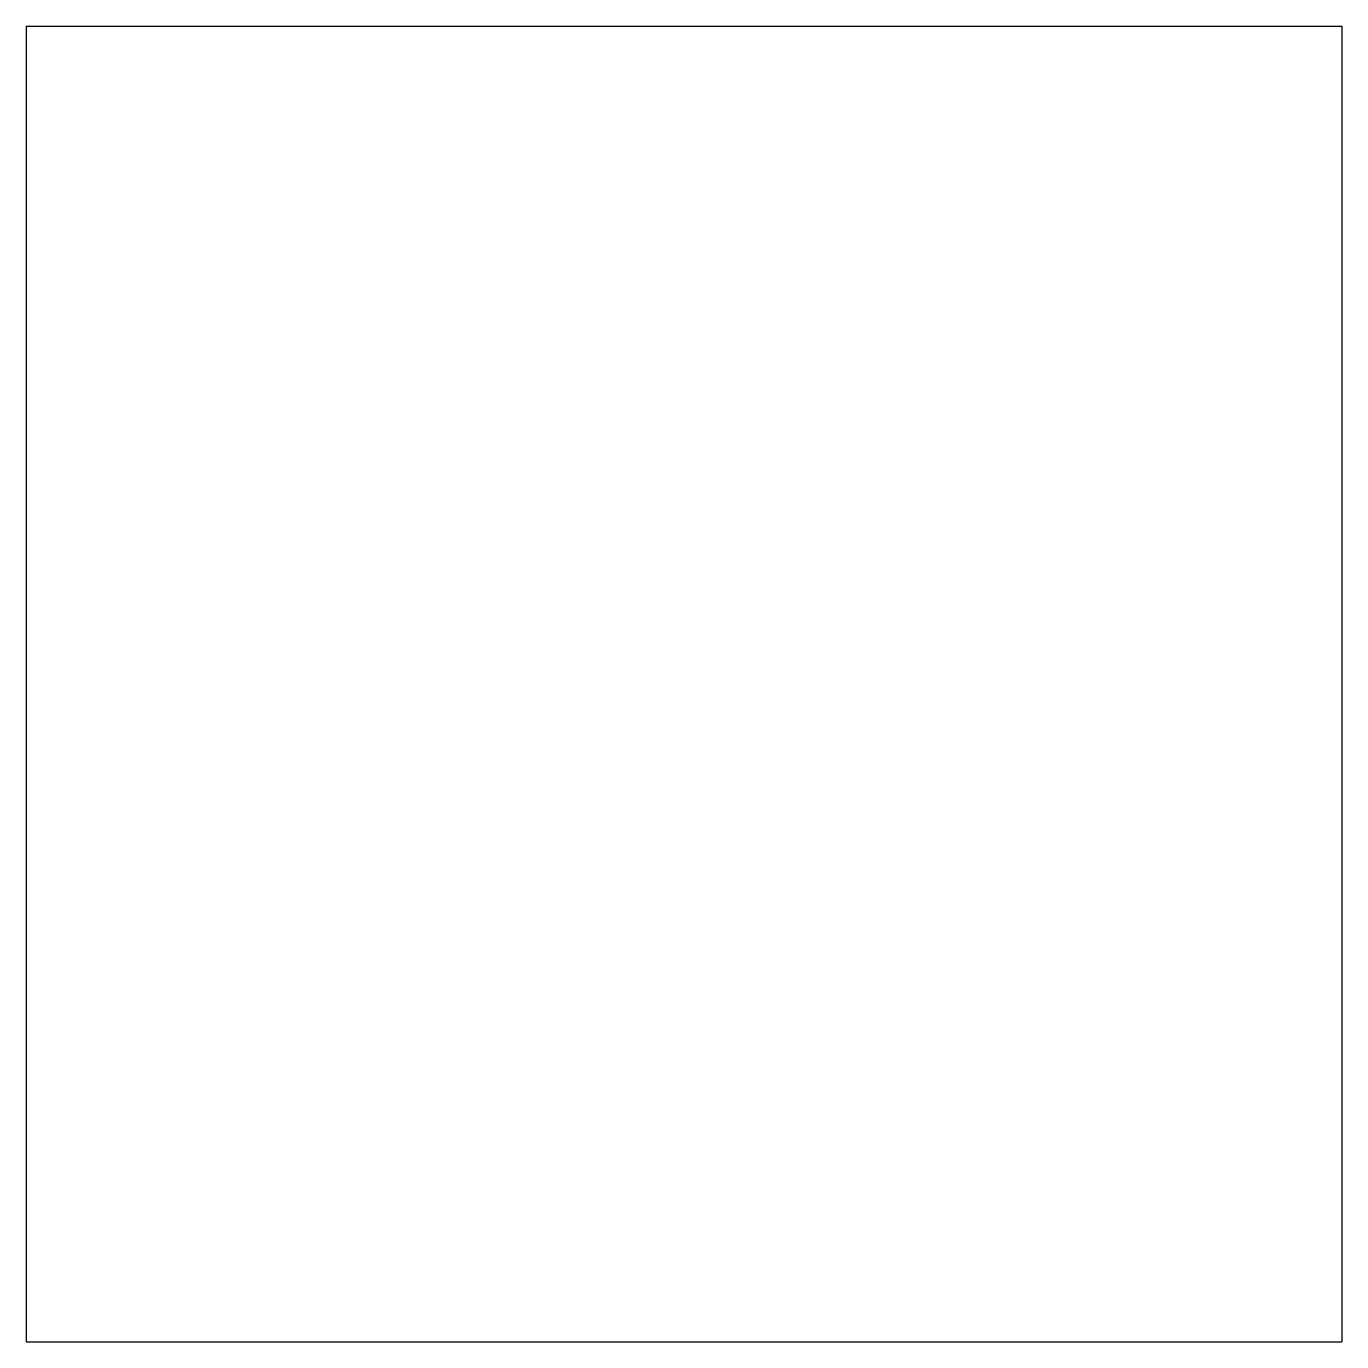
# Model space of a CAD drawing. Extents: x -2.86 to -2.36, y 22.834 to 23.334.
import ezdxf

# ---------------------------------------------------------------- set-up
doc = ezdxf.new("R2010")
doc.units = 0
doc.header["$LTSCALE"] = 1.21
doc.layers.get('0').update_dxf_attribs({"linetype": 'CONTINUOUS'})

msp = doc.modelspace()

# ---------------------------------------------------------------- linework, layer by layer
at = {"color": 3}
for p, q in [((-2.85973, 23.334), (-2.85973, 22.834)), ((-2.85973, 23.334), (-2.35973, 23.334)), ((-2.35973, 23.334), (-2.35973, 22.834)), ((-2.85973, 22.834), (-2.35973, 22.834))]:
    msp.add_line(p, q, dxfattribs=at)

doc.saveas('drawing.dxf')
